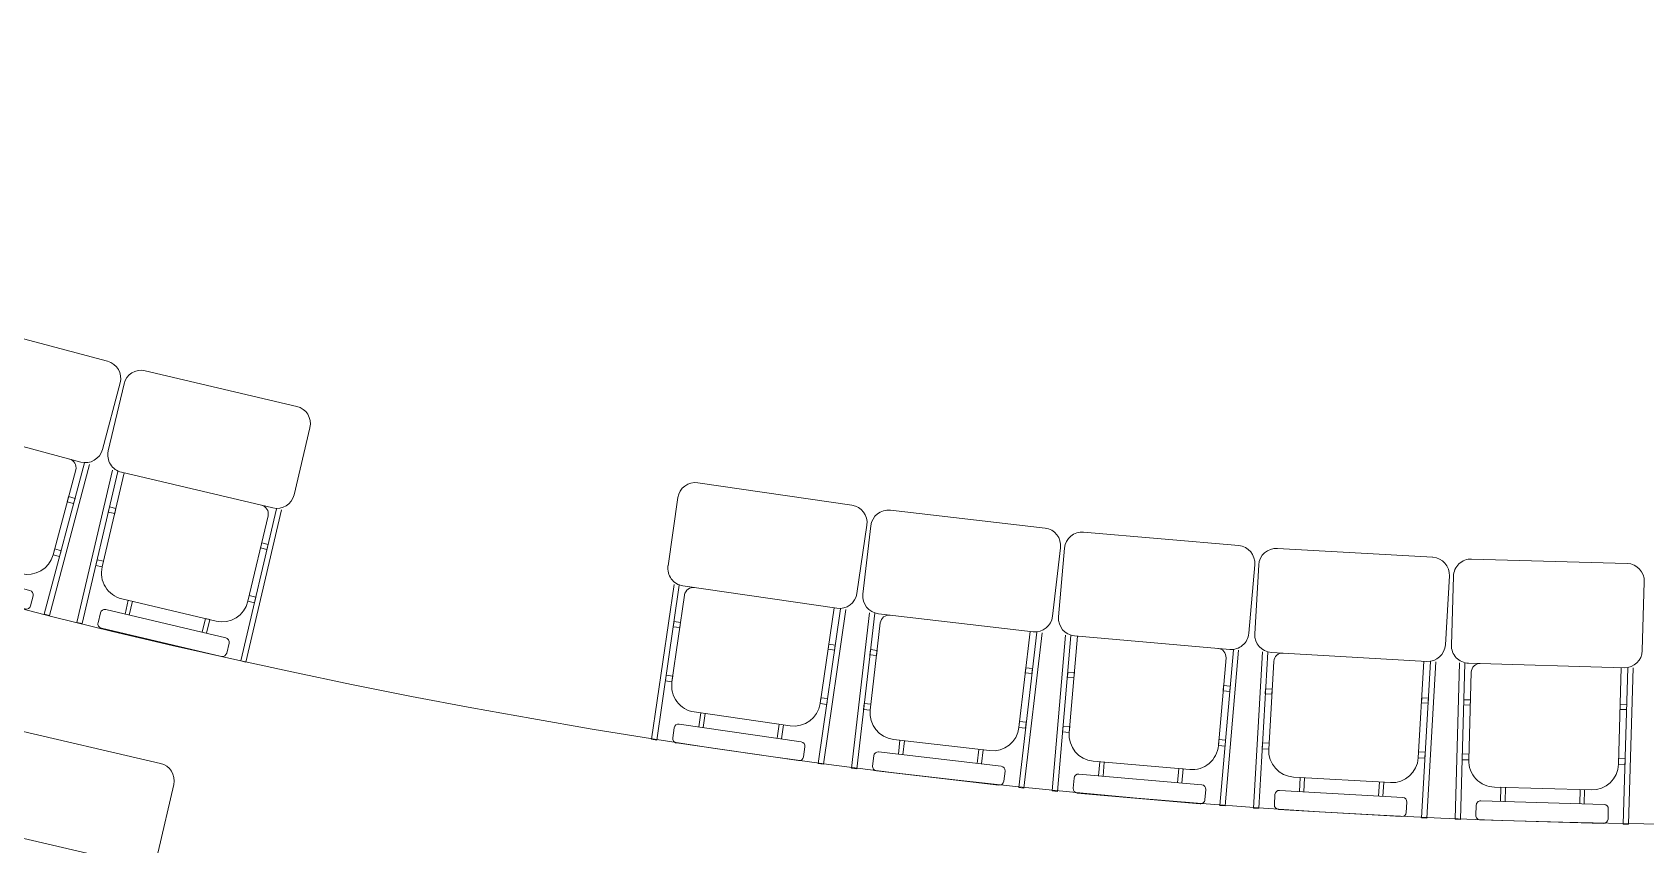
# Model space of a CAD drawing. Header units: millimetres. Extents: x 8275 to 147087, y -297470 to -191881.
# Drawn here: x 40311 to 44958, y -205891 to -203552 of the extents above; entities that cross this region are included whole.
import ezdxf

# ---------------------------------------------------------------- set-up
doc = ezdxf.new("R2010")
doc.units = ezdxf.units.MM
doc.header["$LTSCALE"] = 250
doc.header["$MEASUREMENT"] = 0
doc.layers.add('furniture', color=5, linetype='Continuous', lineweight=15)
doc.layers.add('stairs', color=2, linetype='Continuous', lineweight=5)

# ---------------------------------------------------------------- blocks, each defined once
blk = doc.blocks.new('A$C24EB465D-flat-9-flat-1-flat-6')
at = {"layer": 'furniture', "ltscale": 0.1}
for p, q in [((444.5, -32.4), (-3.7, -19.5)), ((-55.9, -68.8), (-61.6, -267.1)), ((488.1, -283), (493.9, -84.7)), ((-38.2, -318.6), (-51.1, -768.6)), ((-35.9, -769.1), (-22.9, -319.1)), ((-12.3, -319.4), (435.9, -332.3)), ((-4.6, -345), (-11.9, -597.8)), ((427.4, -332.1), (419.4, -610.2)), ((433.4, -782.6), (446.4, -332.6)), ((461.8, -333), (448.8, -783)), ((-26.3, -439.4), (-25.9, -424.4)), ((-7.3, -439.9), (-26.3, -439.4)), ((-6.9, -424.9), (-25.9, -424.4)), ((-7.3, -439.9), (-6.9, -424.9)), ((423.9, -452.4), (424.4, -437.4)), ((423.9, -452.4), (443, -452.9)), ((424.4, -437.4), (443.4, -437.9)), ((443, -452.9), (443.4, -437.9)), ((-30.9, -597.2), (-30.4, -580.2)), ((-11.9, -597.8), (-30.9, -597.2)), ((-11.4, -580.8), (-30.4, -580.2)), ((-11.9, -597.8), (-11.4, -580.8)), ((419.4, -610.2), (419.9, -593.2)), ((419.9, -593.2), (438.9, -593.8)), ((438.4, -610.8), (438.9, -593.8)), ((419.4, -610.2), (438.4, -610.8)), ((62.1, -676.1), (341, -684.2)), ((81.1, -676.7), (79.9, -717.3)), ((81.1, -676.7), (93.9, -677.1)), ((93.9, -677.1), (92.7, -717.7)), ((309.2, -683.3), (308.1, -723.9)), ((322, -683.6), (320.8, -724.3)), ((9.8, -728), (8.9, -757.5)), ((22.9, -715.7), (377.9, -725.9)), ((390.2, -739), (389.4, -768.4)), ((-51.1, -768.6), (-35.9, -769.1)), ((21.3, -770.5), (376.3, -780.8)), ((448.8, -783), (433.4, -782.6))]:
    blk.add_line(p, q, dxfattribs=at)
for centre, radius, start, end in [((-5.1, -70.3, 0), 50.8, 88.3471, 178.3471), ((443.1, -83.2, 0), 50.8, 358.3471, 88.3471), ((-10.9, -268.6, 0), 50.8, 178.3471, 268.3471), ((20.8, -345.7, 0), 25.4, 88.3471, 178.3471), ((437.4, -281.5, 0), 50.8, 268.3471, 358.3471), ((64.3, -600, 0), 76.2, 178.3471, 268.3471), ((343.2, -608, 0), 76.2, 268.3471, 358.3471), ((22.5, -728.4, 0), 12.7, 88.3471, 178.3471), ((377.5, -738.6, 0), 12.7, 358.3471, 88.3471), ((21.6, -757.8, 0), 12.7, 178.3471, 268.3471), ((376.7, -768.1, 0), 12.7, 268.3471, 358.3471)]:
    blk.add_arc(centre, radius, start, end, dxfattribs=at)
blk = doc.blocks.new('A$C24EB465D-flat-9-flat-1-flat-7')
at = {"layer": 'furniture', "ltscale": 0.1}
for p, q in [((443.4, -45.2), (-4.2, -19.4)), ((-57.9, -67.2), (-69.3, -265.2)), ((479.8, -297), (491.2, -98.9)), ((-47.3, -317.4), (-73.3, -766.8)), ((-58, -767.7), (-32.1, -318.3)), ((-21.5, -318.9), (426.1, -344.7)), ((-14.5, -344.7), (-29.1, -597.2)), ((417.6, -344.3), (401.6, -622.1)), ((410.7, -794.8), (436.6, -345.4)), ((452, -346.2), (426, -795.7)), ((-39, -438.5), (-38.2, -423.4)), ((-20, -439.6), (-39, -438.5)), ((-19.1, -424.5), (-38.2, -423.4)), ((-20, -439.6), (-19.1, -424.5)), ((410.7, -464.4), (411.5, -449.4)), ((410.7, -464.4), (429.7, -465.5)), ((411.5, -449.4), (430.6, -450.5)), ((429.7, -465.5), (430.6, -450.5)), ((-48.1, -596.1), (-47.1, -579.1)), ((-29.1, -597.2), (-48.1, -596.1)), ((-28.1, -580.2), (-47.1, -579.1)), ((-29.1, -597.2), (-28.1, -580.2)), ((401.6, -622.1), (402.6, -605.1)), ((401.6, -622.1), (420.6, -623.2)), ((402.6, -605.1), (421.6, -606.2)), ((420.6, -623.2), (421.6, -606.2)), ((42.6, -677.7), (321.1, -693.7)), ((61.5, -678.7), (59.1, -719.4)), ((61.5, -678.7), (74.3, -679.5)), ((74.3, -679.5), (71.9, -720.1)), ((289.4, -691.9), (287, -732.5)), ((302.1, -692.7), (299.8, -733.3)), ((-11.2, -728), (-12.9, -757.4)), ((2.2, -716.1), (356.8, -736.6)), ((-73.3, -766.8), (-58, -767.7)), ((-1, -770.8), (353.6, -791.3)), ((368.7, -750), (367, -779.4)), ((426, -795.7), (410.7, -794.8))]:
    blk.add_line(p, q, dxfattribs=at)
for centre, radius, start, end in [((-7.2, -70.1, 0), 50.8, 86.6923, 176.6923), ((440.5, -96, 0), 50.8, 356.6923, 86.6923), ((-18.6, -268.2, 0), 50.8, 176.6923, 266.6923), ((10.8, -346.2, 0), 25.4, 86.6923, 176.6923), ((429, -294, 0), 50.8, 266.6923, 356.6923), ((47, -601.6, 0), 76.2, 176.6923, 266.6923), ((325.5, -617.7, 0), 76.2, 266.6923, 356.6923), ((1.4, -728.7, 0), 12.7, 86.6923, 176.6923), ((356.1, -749.2, 0), 12.7, 356.6923, 86.6923), ((-0.3, -758.1, 0), 12.7, 176.6923, 266.6923), ((354.4, -778.6, 0), 12.7, 266.6923, 356.6923)]:
    blk.add_arc(centre, radius, start, end, dxfattribs=at)
blk = doc.blocks.new('A$C24EB465D-flat-9-flat-1-flat-8')
at = {"layer": 'furniture', "ltscale": 0.1}
for p, q in [((440.1, -70.8), (-5.3, -19.1)), ((-61.7, -63.7), (-84.5, -260.8)), ((461.8, -324.2), (484.7, -127.1)), ((-65.6, -314.1), (-117.5, -761.3)), ((-102.3, -763.1), (-50.4, -315.9)), ((-39.9, -317.1), (405.5, -368.8)), ((-34.4, -343.3), (-63.5, -594.5)), ((364.1, -817.2), (416, -370)), ((397.1, -367.8), (365, -644.2)), ((431.3, -371.8), (379.4, -818.9)), ((-64.3, -435.5), (-62.5, -420.5)), ((-45.3, -437.7), (-64.3, -435.5)), ((-43.6, -422.7), (-62.5, -420.5)), ((-45.3, -437.7), (-43.6, -422.7)), ((383.2, -487.4), (384.9, -472.4)), ((383.2, -487.4), (402.1, -489.6)), ((384.9, -472.4), (403.8, -474.6)), ((402.1, -489.6), (403.8, -474.6)), ((-82.5, -592.3), (-80.5, -575.4)), ((-63.5, -594.5), (-82.5, -592.3)), ((-61.6, -577.6), (-80.5, -575.4)), ((-63.5, -594.5), (-61.6, -577.6)), ((365, -644.2), (366.9, -627.3)), ((365, -644.2), (383.9, -646.4)), ((366.9, -627.3), (385.9, -629.5)), ((383.9, -646.4), (385.9, -629.5)), ((3.4, -679), (280.5, -711.1)), ((22.2, -681.2), (17.5, -721.6)), ((22.2, -681.2), (34.9, -682.6)), ((34.9, -682.6), (30.2, -723)), ((-53.2, -726.1), (-56.6, -755.4)), ((-39.2, -715), (313.7, -755.9)), ((249, -707.5), (244.3, -747.9)), ((261.6, -708.9), (256.9, -749.3)), ((-117.5, -761.3), (-102.3, -763.1)), ((-45.5, -769.5), (307.4, -810.4)), ((324.8, -770), (321.4, -799.3)), ((379.4, -818.9), (364.1, -817.2))]:
    blk.add_line(p, q, dxfattribs=at)
for centre, radius, start, end in [((-11.2, -69.6, 0), 50.8, 83.3827, 173.3827), ((434.2, -121.2, 0), 50.8, 353.3827, 83.3827), ((-34.1, -266.6, 0), 50.8, 173.3827, 263.3827), ((-9.2, -346.2, 0), 25.4, 83.3827, 173.3827), ((411.4, -318.3, 0), 50.8, 263.3827, 353.3827), ((12.2, -603.3, 0), 76.2, 173.3827, 263.3827), ((289.3, -635.4, 0), 76.2, 263.3827, 353.3827), ((-40.6, -727.6, 0), 12.7, 83.3827, 173.3827), ((-44, -756.9, 0), 12.7, 173.3827, 263.3827), ((312.2, -768.5, 0), 12.7, 353.3827, 83.3827), ((308.8, -797.8, 0), 12.7, 263.3827, 353.3827)]:
    blk.add_arc(centre, radius, start, end, dxfattribs=at)
blk = doc.blocks.new('A$C24EB465D-flat-9-flat-1-flat-9')
at = {"layer": 'furniture', "ltscale": 0.1}
for p, q in [((-445.3, 19), (1.4, -19.8)), ((-517.5, -224.9), (-500.3, -27.2)), ((47.6, -74.8), (30.5, -272.4)), ((-497.1, -277.6), (-536.1, -726.1)), ((-520.7, -727.4), (-481.8, -279)), ((-462.8, -280.6), (-486.9, -557.8)), ((-24.5, -318.7), (-471.3, -279.9)), ((-53, -768.1), (-14, -319.6)), ((1.2, -320.9), (-37.8, -769.4)), ((-35.2, -343.2), (-57.1, -595.2)), ((-492.2, -398.9), (-490.9, -383.9)), ((-473.2, -400.5), (-492.2, -398.9)), ((-471.9, -385.6), (-490.9, -383.9)), ((-473.2, -400.5), (-471.9, -385.6)), ((-43.4, -437.9), (-42.1, -422.9)), ((-43.4, -437.9), (-24.5, -439.5)), ((-42.1, -422.9), (-23.2, -424.5)), ((-24.5, -439.5), (-23.2, -424.5)), ((-505.9, -556.2), (-504.4, -539.2)), ((-486.9, -557.8), (-505.9, -556.2)), ((-485.4, -540.9), (-504.4, -539.2)), ((-486.9, -557.8), (-485.4, -540.9)), ((-57.1, -595.2), (-55.6, -578.2)), ((-57.1, -595.2), (-38.1, -596.8)), ((-55.6, -578.2), (-36.6, -579.9)), ((-38.1, -596.8), (-36.6, -579.9)), ((-139.6, -664.5), (-417.5, -640.3)), ((-398.6, -642), (-402.1, -682.5)), ((-385.9, -643.1), (-389.4, -683.6)), ((-472.8, -689.1), (-475.3, -718.5)), ((-105.2, -708.3), (-459, -677.6)), ((-171.2, -661.7), (-174.8, -702.3)), ((-158.5, -662.8), (-171.2, -661.7)), ((-158.5, -662.8), (-162, -703.4)), ((-536.1, -726.1), (-520.7, -727.4)), ((-109.9, -762.9), (-463.8, -732.2)), ((-93.6, -722.1), (-96.2, -751.4)), ((-37.8, -769.4), (-53, -768.1))]:
    blk.add_line(p, q, dxfattribs=at)
for centre, radius, start, end in [((-449.7, -31.6, 0), 50.8, 85.0375, 175.0375), ((-3, -70.4, 0), 50.8, 355.0375, 85.0375), ((-466.9, -229.3, 0), 50.8, 175.0375, 265.0375), ((-20.2, -268, 0), 50.8, 265.0375, 355.0375), ((-60.5, -341, 0), 25.4, 355.0375, 85.0375), ((-411, -564.4, 0), 76.2, 175.0375, 265.0375), ((-133, -588.6, 0), 76.2, 265.0375, 355.0375), ((-460.1, -690.2, 0), 12.7, 85.0375, 175.0375), ((-462.7, -719.6, 0), 12.7, 175.0375, 265.0375), ((-106.3, -721, 0), 12.7, 355.0375, 85.0375), ((-108.8, -750.3, 0), 12.7, 265.0375, 355.0375)]:
    blk.add_arc(centre, radius, start, end, dxfattribs=at)
blk = doc.blocks.new('A$C24EB465D-flat-9-flat-1-flat-11')
at = {"layer": 'furniture', "ltscale": 0.1}
for p, q in [((437.8, -83.5), (-5.9, -18.9)), ((-63.5, -61.9), (-92, -258.2)), ((452.2, -337.4), (480.8, -141.1)), ((-74.6, -312.1), (-139.4, -757.6)), ((-124.3, -759.8), (-59.5, -314.3)), ((-49.1, -315.8), (394.7, -380.4)), ((-44.3, -342.2), (-80.7, -592.4)), ((340.3, -827.4), (405.1, -381.9)), ((386.2, -379.1), (346.2, -654.5)), ((420.3, -384.1), (355.5, -829.6)), ((-76.8, -433.4), (-74.7, -418.5)), ((-58, -436.2), (-76.8, -433.4)), ((-55.8, -421.3), (-74.7, -418.5)), ((-58, -436.2), (-55.8, -421.3)), ((368.9, -498.3), (371.1, -483.4)), ((368.9, -498.3), (387.8, -501)), ((371.1, -483.4), (389.9, -486.1)), ((387.8, -501), (389.9, -486.1)), ((-99.6, -589.7), (-97.1, -572.8)), ((-80.7, -592.4), (-99.6, -589.7)), ((-78.3, -575.6), (-97.1, -572.8)), ((-80.7, -592.4), (-78.3, -575.6)), ((346.2, -654.5), (348.6, -637.7)), ((348.6, -637.7), (367.5, -640.4)), ((365, -657.3), (367.5, -640.4)), ((-16.3, -678.8), (259.8, -719)), ((2.5, -681.5), (-3.4, -721.8)), ((2.5, -681.5), (15.2, -683.4)), ((15.2, -683.4), (9.3, -723.6)), ((346.2, -654.5), (365, -657.3)), ((-74.2, -724.3), (-78.5, -753.4)), ((-59.8, -713.6), (291.7, -764.7)), ((228.4, -714.4), (222.5, -754.6)), ((241, -716.2), (235.1, -756.5)), ((-139.4, -757.6), (-124.3, -759.8)), ((-67.7, -767.8), (283.8, -819)), ((302.4, -779.1), (298.2, -808.2)), ((355.5, -829.6), (340.3, -827.4))]:
    blk.add_line(p, q, dxfattribs=at)
for centre, radius, start, end in [((-13.2, -69.2, 0), 50.8, 81.7239, 171.7239), ((430.5, -133.8, 0), 50.8, 351.7239, 81.7239), ((-41.8, -265.5, 0), 50.8, 171.7239, 261.7239), ((-19.2, -345.8, 0), 25.4, 81.7239, 171.7239), ((402, -330.1, 0), 50.8, 261.7239, 351.7239), ((-5.3, -603.4, 0), 76.2, 171.7239, 261.7239), ((270.8, -643.5, 0), 76.2, 261.7239, 351.7239), ((-61.7, -726.1, 0), 12.7, 81.7239, 171.7239), ((-65.9, -755.3, 0), 12.7, 171.7239, 261.7239), ((289.8, -777.3, 0), 12.7, 351.7239, 81.7239), ((285.6, -806.4, 0), 12.7, 261.7239, 351.7239)]:
    blk.add_arc(centre, radius, start, end, dxfattribs=at)
blk = doc.blocks.new('A$C24EB465D-flat-9-flat-1-flat-22')
at = {"layer": 'furniture', "ltscale": 0.1}
for p, q in [((-435.4, 95.5), (-2, -19.7)), ((-548.5, -132.2), (-497.5, 59.5)), ((34, -81.9), (-17, -273.6)), ((-537.5, -187.7), (-653.3, -622.8)), ((-638.4, -626.7), (-522.7, -191.7)), ((-504.3, -196.6), (-575.8, -465.5)), ((-79.1, -309.6), (-512.5, -194.4)), ((-553.6, -308), (-549.8, -293.5)), ((-535.2, -312.9), (-553.6, -308)), ((-531.3, -298.4), (-549.8, -293.5)), ((-535.2, -312.9), (-531.3, -298.4)), ((-184.7, -747.4), (-69, -312.4)), ((-54.2, -316.3), (-169.9, -751.3)), ((-93.9, -332), (-158.9, -576.4)), ((-118.3, -423.8), (-114.4, -409.3)), ((-114.4, -409.3), (-96, -414.2)), ((-99.9, -428.7), (-96, -414.2)), ((-594.2, -460.6), (-589.8, -444.2)), ((-575.8, -465.5), (-594.2, -460.6)), ((-571.4, -449.1), (-589.8, -444.2)), ((-575.8, -465.5), (-571.4, -449.1)), ((-118.3, -423.8), (-99.9, -428.7)), ((-584.6, -597.3), (-592.1, -625.7)), ((-225.8, -679.5), (-569, -588.2)), ((-252.1, -630.4), (-521.7, -558.7)), ((-503.4, -563.6), (-513.8, -602.9)), ((-491, -566.9), (-501.5, -606.2)), ((-158.9, -576.4), (-154.5, -559.9)), ((-158.9, -576.4), (-140.5, -581.3)), ((-154.5, -559.9), (-136.1, -564.8)), ((-140.5, -581.3), (-136.1, -564.8)), ((-653.3, -622.8), (-638.4, -626.7)), ((-239.9, -732.5), (-583.1, -641.2)), ((-282.8, -622.3), (-293.3, -661.6)), ((-270.4, -625.6), (-282.8, -622.3)), ((-270.4, -625.6), (-280.9, -664.9)), ((-216.8, -695.1), (-224.3, -723.5)), ((-169.9, -751.3), (-184.7, -747.4))]:
    blk.add_line(p, q, dxfattribs=at)
for centre, radius, start, end in [((-448.4, 46.4, 0), 50.8, 75.1046, 165.1046), ((-15.1, -68.8, 0), 50.8, 345.1046, 75.1046), ((-499.4, -145.3, 0), 50.8, 165.1046, 255.1046), ((-66.1, -260.6, 0), 50.8, 255.1046, 345.1046), ((-118.4, -325.5, 0), 25.4, 345.1046, 75.1046), ((-502.2, -485.1, 0), 76.2, 165.1046, 255.1046), ((-572.3, -600.5, 0), 12.7, 75.1046, 165.1046), ((-232.5, -556.8, 0), 76.2, 255.1046, 345.1046), ((-579.9, -629, 0), 12.7, 165.1046, 255.1046), ((-229, -691.8, 0), 12.7, 345.1046, 75.1046), ((-236.6, -720.3, 0), 12.7, 255.1046, 345.1046)]:
    blk.add_arc(centre, radius, start, end, dxfattribs=at)
blk = doc.blocks.new('A$C24EB465D-flat-9-flat-1-flat-23')
at = {"layer": 'furniture', "ltscale": 0.1}
for p, q in [((-437.9, 82.9), (-1.5, -19.8)), ((-544.5, -148), (-499, 45.1)), ((36.4, -80.9), (-9.1, -274)), ((-531.9, -203.2), (-635, -641.4)), ((-620, -644.9), (-516.9, -206.7)), ((-498.4, -211), (-562.1, -481.9)), ((-70.2, -311.8), (-506.7, -209.1)), ((-544.5, -323.9), (-541.1, -309.2)), ((-526, -328.2), (-544.5, -323.9)), ((-522.5, -313.6), (-541.1, -309.2)), ((-526, -328.2), (-522.5, -313.6)), ((-163, -752.4), (-59.9, -314.2)), ((-45, -317.7), (-148.1, -755.9)), ((-84.3, -334.6), (-142.2, -580.7)), ((-106, -427), (-102.6, -412.4)), ((-102.6, -412.4), (-84, -416.8)), ((-87.5, -431.4), (-84, -416.8)), ((-580.7, -477.6), (-576.8, -461)), ((-558.2, -465.4), (-576.8, -461)), ((-106, -427), (-87.5, -431.4)), ((-562.1, -481.9), (-580.7, -477.6)), ((-562.1, -481.9), (-558.2, -465.4)), ((-233.8, -637.5), (-505.4, -573.6)), ((-486.9, -577.9), (-496.2, -617.5)), ((-474.5, -580.8), (-483.8, -620.4)), ((-142.2, -580.7), (-138.3, -564.2)), ((-142.2, -580.7), (-123.6, -585.1)), ((-138.3, -564.2), (-119.7, -568.5)), ((-123.6, -585.1), (-119.7, -568.5)), ((-635, -641.4), (-620, -644.9)), ((-567.1, -613.9), (-573.8, -642.5)), ((-206, -685.8), (-551.8, -604.4)), ((-264.7, -630.2), (-274.1, -669.8)), ((-252.3, -633.1), (-264.7, -630.2)), ((-252.3, -633.1), (-261.6, -672.7)), ((-218.6, -739.2), (-564.4, -657.8)), ((-196.6, -701.1), (-203.3, -729.7)), ((-148.1, -755.9), (-163, -752.4))]:
    blk.add_line(p, q, dxfattribs=at)
for centre, radius, start, end in [((-449.6, 33.5, 0), 50.8, 76.7594, 166.7594), ((-13.1, -69.2, 0), 50.8, 346.7594, 76.7594), ((-495, -159.7, 0), 50.8, 166.7594, 256.7594), ((-58.5, -262.4, 0), 50.8, 256.7594, 346.7594), ((-109, -328.8, 0), 25.4, 346.7594, 76.7594), ((-487.9, -499.4, 0), 76.2, 166.7594, 256.7594), ((-554.7, -616.8, 0), 12.7, 76.7594, 166.7594), ((-216.4, -563.3, 0), 76.2, 256.7594, 346.7594), ((-561.5, -645.5, 0), 12.7, 166.7594, 256.7594), ((-209, -698.1, 0), 12.7, 346.7594, 76.7594), ((-215.7, -726.8, 0), 12.7, 256.7594, 346.7594)]:
    blk.add_arc(centre, radius, start, end, dxfattribs=at)
blk = doc.blocks.new('A$C24EB465D-flat-9-flat-1-flat-221')
at = {"layer": 'furniture', "ltscale": 0.1}
for p, q in [((-438.1, 81.8), (-1.4, -19.8)), ((-544.1, -149.4), (-499.1, 43.9)), ((36.6, -80.8), (-8.4, -274)), ((-531.4, -204.5), (-633.4, -642.9)), ((-618.4, -646.4), (-516.4, -208)), ((-497.9, -212.3), (-560.9, -483.3)), ((-69.4, -312), (-506.1, -210.4)), ((-543.7, -325.2), (-540.3, -310.6)), ((-525.1, -329.5), (-543.7, -325.2)), ((-521.7, -314.9), (-540.3, -310.6)), ((-525.1, -329.5), (-521.7, -314.9)), ((-161.1, -752.8), (-59.1, -314.4)), ((-44.2, -317.8), (-146.3, -756.3)), ((-83.4, -334.8), (-140.7, -581.1)), ((-105, -427.3), (-101.6, -412.7)), ((-101.6, -412.7), (-83, -417)), ((-86.4, -431.6), (-83, -417)), ((-579.5, -479), (-575.6, -462.4)), ((-557.1, -466.8), (-575.6, -462.4)), ((-105, -427.3), (-86.4, -431.6)), ((-560.9, -483.3), (-579.5, -479)), ((-560.9, -483.3), (-557.1, -466.8)), ((-232.2, -638), (-504, -574.8)), ((-485.4, -579.1), (-494.7, -618.7)), ((-473, -582), (-482.2, -621.6)), ((-140.7, -581.1), (-136.9, -564.5)), ((-140.7, -581.1), (-122.2, -585.4)), ((-136.9, -564.5), (-118.3, -568.8)), ((-122.2, -585.4), (-118.3, -568.8)), ((-633.4, -642.9), (-618.4, -646.4)), ((-565.5, -615.3), (-572.2, -644)), ((-204.3, -686.3), (-550.3, -605.8)), ((-263.2, -630.8), (-272.4, -670.5)), ((-250.7, -633.7), (-263.2, -630.8)), ((-250.7, -633.7), (-259.9, -673.4)), ((-216.8, -739.7), (-562.7, -659.2)), ((-194.8, -701.5), (-201.5, -730.2)), ((-146.3, -756.3), (-161.1, -752.8))]:
    blk.add_line(p, q, dxfattribs=at)
for centre, radius, start, end in [((-449.7, 32.4, 0), 50.8, 76.9018, 166.9018), ((-12.9, -69.3, 0), 50.8, 346.9018, 76.9018), ((-494.6, -160.9, 0), 50.8, 166.9018, 256.9018), ((-57.9, -262.5, 0), 50.8, 256.9018, 346.9018), ((-108.2, -329, 0), 25.4, 346.9018, 76.9018), ((-486.7, -500.6, 0), 76.2, 166.9018, 256.9018), ((-215, -563.8, 0), 76.2, 256.9018, 346.9018), ((-559.8, -646.8, 0), 12.7, 166.9018, 256.9018), ((-553.2, -618.2, 0), 12.7, 76.9018, 166.9018), ((-207.2, -698.7, 0), 12.7, 346.9018, 76.9018), ((-213.9, -727.3, 0), 12.7, 256.9018, 346.9018)]:
    blk.add_arc(centre, radius, start, end, dxfattribs=at)

msp = doc.modelspace()

# ---------------------------------------------------------------- linework, layer by layer
at = {"layer": 'stairs', "ltscale": 0.01}
for radius, start, end in [(20093.6, 237.5879, 302.44033), (21193.6, 237.80665, 302.22011), (22293.6, 238.00376, 302.02167), (23393.6, 238.18229, 301.84194)]:
    msp.add_arc((45240.7, -185739.6, -29609.4), radius, start, end, dxfattribs=at)

# ---------------------------------------------------------------- block references
at = {"layer": 'furniture', "ltscale": 0.01}
for name, p in [('A$C24EB465D-flat-9-flat-1-flat-22', (40530.2, -204479.8, -28433)), ('A$C24EB465D-flat-9-flat-1-flat-23', (41074.4, -204609.6, -28433)), ('A$C24EB465D-flat-9-flat-1-flat-11', (42234.2, -204830, -28433)), ('A$C24EB465D-flat-9-flat-1-flat-8', (42788.1, -204909, -28433)), ('A$C24EB465D-flat-9-flat-1-flat-9', (43784.6, -205010.1, -28433)), ('A$C24EB465D-flat-9-flat-1-flat-7', (43901.6, -205018.5, -28433)), ('A$C24EB465D-flat-9-flat-1-flat-6', (44460.3, -205049.1, -28433)), ('A$C24EB465D-flat-9-flat-1-flat-221', (40681.8, -205637, -28433))]:
    msp.add_blockref(name, p, dxfattribs=at)

doc.saveas('drawing.dxf')
